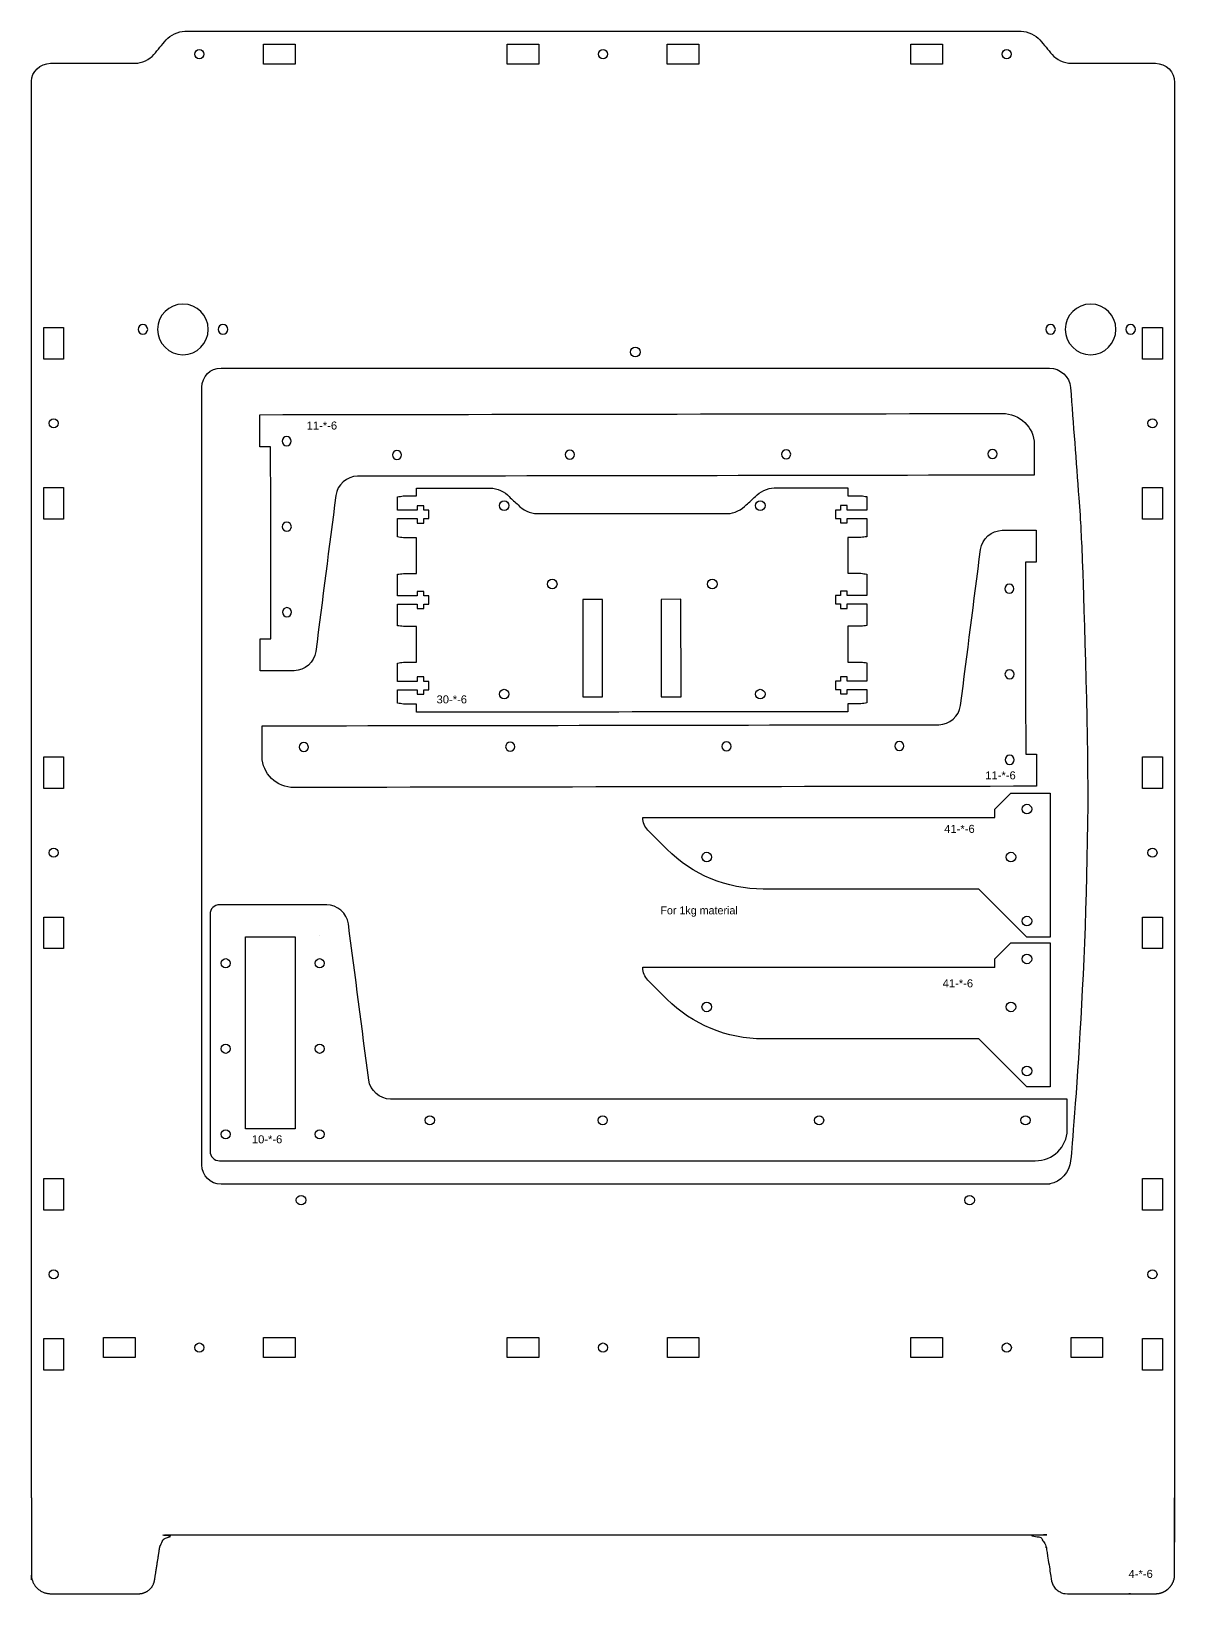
# Model space of a CAD drawing. Extents: x 0 to 723, y 0 to 489.
# Drawn here: x 366.3 to 723.5, y 0.6 to 488.7 of the extents above; entities that cross this region are included whole.
import ezdxf

# ---------------------------------------------------------------- set-up
doc = ezdxf.new("R2010")
doc.units = 0
doc.layers.get('0').update_dxf_attribs({"linetype": 'CONTINUOUS'})
for name, color, linetype in [('GRAVIRANJE', 3, 'CONTINUOUS'), ('HOLES', 160, 'CONTINUOUS'), ('IZREZ', 7, 'CONTINUOUS'), ('PRVI_IZREZ', 6, 'CONTINUOUS')]:
    doc.layers.add(name, color=color, linetype=linetype)
doc.styles.get("Standard").update_dxf_attribs({"font": 'ARIAL.TTF'})

msp = doc.modelspace()

# ---------------------------------------------------------------- linework, layer by layer
at = {"layer": 'HOLES'}
for p, q in [((446.11, 362.1), (446.11, 362.1)), ((480.55, 357.79), (480.55, 357.79)), ((534.56, 357.88), (534.56, 357.88)), ((602.11, 357.99), (602.11, 357.99)), ((666.59, 358.09), (666.59, 358.09)), ((446.15, 335.38), (446.15, 335.38)), ((671.86, 313.13), (671.86, 313.13)), ((446.19, 308.65), (446.19, 308.65)), ((671.91, 286.4), (671.91, 286.4)), ((451.47, 263.68), (451.47, 263.68)), ((515.94, 263.79), (515.94, 263.79)), ((583.49, 263.9), (583.49, 263.9)), ((637.5, 263.98), (637.5, 263.98)), ((671.95, 259.68), (671.95, 259.68)), ((456.4, 206.13), (456.4, 206.13)), ((427.09, 196.13), (427.09, 196.13)), ((427.09, 169.4), (427.09, 169.4)), ((456.4, 169.4), (456.4, 169.4)), ((490.84, 147.04), (490.84, 147.04)), ((544.85, 147.04), (544.85, 147.04)), ((612.43, 147.04), (612.43, 147.04)), ((676.88, 147.04), (676.88, 147.04)), ((427.09, 142.68), (427.09, 142.68)), ((456.4, 142.68), (456.4, 142.68))]:
    msp.add_line(p, q, dxfattribs=at)
for points in [[(438.92, 484.68), (448.77, 484.68), (448.77, 478.48), (438.92, 478.48), (438.92, 478.48)], [(515.01, 484.68), (524.86, 484.68), (524.86, 478.48), (515.01, 478.48), (515.01, 478.48)], [(565.01, 484.68), (574.86, 484.68), (574.86, 478.48), (565.01, 478.48), (565.01, 478.48)], [(650.94, 478.48), (641.09, 478.48), (641.09, 484.68), (650.94, 484.68), (650.94, 484.68)], [(376.43, 386.32), (370.23, 386.32), (370.23, 396.17), (376.43, 396.17), (376.43, 396.17)], [(719.64, 386.32), (713.44, 386.32), (713.44, 396.17), (719.64, 396.17), (719.64, 396.17)], [(376.43, 336.32), (370.23, 336.32), (370.23, 346.17), (376.43, 346.17), (376.43, 346.17)], [(719.64, 336.32), (713.44, 336.32), (713.44, 346.17), (719.64, 346.17), (719.64, 346.17)], [(376.42, 252.14), (370.22, 252.14), (370.22, 261.99), (376.42, 261.99), (376.42, 261.99)], [(719.64, 252.14), (713.44, 252.14), (713.44, 261.99), (719.64, 261.99), (719.64, 261.99)], [(376.42, 202.14), (370.22, 202.14), (370.22, 211.99), (376.42, 211.99), (376.42, 211.99)], [(719.64, 202.14), (713.44, 202.14), (713.44, 211.99), (719.64, 211.99), (719.64, 211.99)], [(376.42, 120.42), (370.22, 120.42), (370.22, 130.27), (376.42, 130.27), (376.42, 130.27)], [(719.64, 120.42), (713.44, 120.42), (713.44, 130.27), (719.64, 130.27), (719.64, 130.27)], [(376.42, 70.42), (370.22, 70.42), (370.22, 80.27), (376.42, 80.27), (376.42, 80.27)], [(388.92, 80.57), (398.77, 80.57), (398.77, 74.37), (388.92, 74.37), (388.92, 74.37)], [(438.92, 80.57), (448.77, 80.57), (448.77, 74.37), (438.92, 74.37), (438.92, 74.37)], [(515.02, 80.57), (524.86, 80.57), (524.86, 74.37), (515.02, 74.37), (515.02, 74.37)], [(565.02, 80.57), (574.86, 80.57), (574.86, 74.37), (565.02, 74.37), (565.02, 74.37)], [(641.11, 80.57), (650.96, 80.57), (650.96, 74.37), (641.11, 74.37), (641.11, 74.37)], [(691.11, 80.57), (700.96, 80.57), (700.96, 74.37), (691.11, 74.37), (691.11, 74.37)], [(719.64, 70.42), (713.44, 70.42), (713.44, 80.27), (719.64, 80.27), (719.64, 80.27)]]:
    msp.add_lwpolyline(points, close=True, dxfattribs=at)
at = {"layer": 'HOLES', "elevation": -38.5}
for points in [[(544.77, 311.24), (544.77, 311.24), (538.57, 311.23), (538.58, 280.75), (544.78, 280.76)], [(569.28, 311.25), (569.28, 311.25), (563.08, 311.24), (563.09, 280.76), (569.29, 280.77)]]:
    msp.add_lwpolyline(points, close=True, dxfattribs=at)
at = {"layer": 'HOLES', "linetype": 'Continuous'}
msp.add_lwpolyline([(433.27, 145.83), (433.27, 205.83), (448.72, 205.83), (448.72, 145.83)], close=True, dxfattribs=at)
at = {"layer": 'HOLES'}
for centre in [(555.02, 388.52), (514.04, 340.53), (594.04, 340.53), (529.06, 316.03), (579.04, 316.03), (514.04, 281.64), (594.04, 281.64), (677.33, 245.72), (577.33, 230.72), (672.33, 230.72), (677.33, 210.72), (677.33, 198.9), (577.33, 183.9), (672.33, 183.9), (677.33, 163.9), (450.62, 123.52), (659.42, 123.52)]:
    msp.add_circle(centre, 1.5, dxfattribs=at)
for points in [[(420.27, 481.58), (420.27, 482.36), (419.63, 483), (418.84, 483), (418.06, 483), (417.42, 482.36), (417.42, 481.58), (417.42, 480.79), (418.06, 480.15), (418.84, 480.15), (419.63, 480.15), (420.27, 480.79), (420.27, 481.58)], [(546.36, 481.58), (546.36, 482.37), (545.73, 483), (544.94, 483), (544.15, 483), (543.51, 482.37), (543.51, 481.58), (543.51, 480.79), (544.15, 480.15), (544.94, 480.15), (545.73, 480.15), (546.36, 480.79), (546.36, 481.58)], [(669.59, 481.57), (669.59, 480.79), (670.22, 480.15), (671.01, 480.15), (671.8, 480.15), (672.44, 480.79), (672.44, 481.57), (672.44, 482.36), (671.8, 483), (671.01, 483), (670.22, 483), (669.59, 482.36), (669.59, 481.57)], [(405.81, 395.59), (405.81, 399.95), (409.34, 403.49), (413.71, 403.49), (418.07, 403.49), (421.61, 399.95), (421.61, 395.59), (421.61, 391.23), (418.07, 387.69), (413.71, 387.69), (409.34, 387.69), (405.81, 391.23), (405.81, 395.59)], [(689.31, 395.59), (689.31, 399.95), (692.84, 403.49), (697.21, 403.49), (701.57, 403.49), (705.11, 399.95), (705.11, 395.59), (705.11, 391.23), (701.57, 387.69), (697.21, 387.69), (692.84, 387.69), (689.31, 391.23), (689.31, 395.59)], [(399.71, 395.59), (399.71, 396.42), (400.38, 397.09), (401.21, 397.09), (402.04, 397.09), (402.71, 396.42), (402.71, 395.59), (402.71, 394.76), (402.04, 394.09), (401.21, 394.09), (400.38, 394.09), (399.71, 394.76), (399.71, 395.59)], [(424.71, 395.59), (424.71, 396.42), (425.38, 397.09), (426.21, 397.09), (427.04, 397.09), (427.71, 396.42), (427.71, 395.59), (427.71, 394.76), (427.04, 394.09), (426.21, 394.09), (425.38, 394.09), (424.71, 394.76), (424.71, 395.59)], [(683.21, 395.59), (683.21, 396.42), (683.88, 397.09), (684.71, 397.09), (685.54, 397.09), (686.21, 396.42), (686.21, 395.59), (686.21, 394.76), (685.54, 394.09), (684.71, 394.09), (683.88, 394.09), (683.21, 394.76), (683.21, 395.59)], [(708.21, 395.59), (708.21, 396.42), (708.88, 397.09), (709.71, 397.09), (710.54, 397.09), (711.21, 396.42), (711.21, 395.59), (711.21, 394.76), (710.54, 394.09), (709.71, 394.09), (708.88, 394.09), (708.21, 394.76), (708.21, 395.59)], [(373.33, 367.67), (372.54, 367.67), (371.9, 367.03), (371.9, 366.24), (371.9, 365.45), (372.54, 364.82), (373.33, 364.82), (374.11, 364.82), (374.75, 365.45), (374.75, 366.24), (374.75, 367.03), (374.11, 367.67), (373.33, 367.67)], [(716.54, 367.67), (715.75, 367.67), (715.11, 367.03), (715.11, 366.24), (715.11, 365.45), (715.75, 364.82), (716.54, 364.82), (717.33, 364.82), (717.96, 365.45), (717.96, 366.24), (717.96, 367.03), (717.33, 367.67), (716.54, 367.67)], [(447.53, 360.68), (447.53, 359.89), (446.9, 359.25), (446.11, 359.25), (445.32, 359.25), (444.68, 359.89), (444.68, 360.67), (444.68, 361.46), (445.32, 362.1), (446.11, 362.1), (446.89, 362.1), (447.53, 361.46), (447.53, 360.68)], [(481.98, 356.37), (481.98, 355.58), (481.34, 354.94), (480.56, 354.94), (479.77, 354.94), (479.13, 355.58), (479.13, 356.36), (479.13, 357.15), (479.76, 357.79), (480.55, 357.79), (481.34, 357.79), (481.98, 357.16), (481.98, 356.37)], [(535.99, 356.46), (535.99, 355.67), (535.35, 355.03), (534.56, 355.03), (533.78, 355.03), (533.14, 355.67), (533.14, 356.45), (533.14, 357.24), (533.77, 357.88), (534.56, 357.88), (535.35, 357.88), (535.99, 357.24), (535.99, 356.46)], [(603.54, 356.57), (603.54, 355.78), (602.91, 355.14), (602.12, 355.14), (601.33, 355.14), (600.69, 355.78), (600.69, 356.56), (600.69, 357.35), (601.33, 357.99), (602.11, 357.99), (602.9, 357.99), (603.54, 357.35), (603.54, 356.57)], [(668.01, 356.67), (668.01, 355.88), (667.38, 355.25), (666.59, 355.24), (665.8, 355.24), (665.16, 355.88), (665.16, 356.67), (665.16, 357.45), (665.8, 358.09), (666.59, 358.09), (667.37, 358.1), (668.01, 357.46), (668.01, 356.67)], [(447.58, 333.95), (447.58, 333.17), (446.94, 332.53), (446.15, 332.53), (445.37, 332.52), (444.73, 333.16), (444.73, 333.95), (444.72, 334.73), (445.36, 335.37), (446.15, 335.38), (446.94, 335.38), (447.57, 334.74), (447.58, 333.95)], [(670.43, 314.55), (670.43, 315.33), (671.07, 315.97), (671.86, 315.97), (672.64, 315.98), (673.28, 315.34), (673.28, 314.55), (673.29, 313.77), (672.65, 313.13), (671.86, 313.13), (671.08, 313.12), (670.44, 313.76), (670.43, 314.55)], [(447.62, 307.23), (447.62, 306.44), (446.98, 305.8), (446.2, 305.8), (445.41, 305.8), (444.77, 306.44), (444.77, 307.22), (444.77, 308.01), (445.4, 308.65), (446.19, 308.65), (446.98, 308.65), (447.62, 308.01), (447.62, 307.23)], [(670.48, 287.82), (670.48, 288.61), (671.11, 289.25), (671.9, 289.25), (672.69, 289.25), (673.33, 288.61), (673.33, 287.83), (673.33, 287.04), (672.69, 286.4), (671.91, 286.4), (671.12, 286.4), (670.48, 287.04), (670.48, 287.82)], [(450.04, 265.1), (450.04, 265.89), (450.68, 266.53), (451.46, 266.53), (452.25, 266.53), (452.89, 265.9), (452.89, 265.11), (452.89, 264.32), (452.26, 263.68), (451.47, 263.68), (450.68, 263.68), (450.04, 264.32), (450.04, 265.1)], [(514.51, 265.21), (514.51, 266), (515.15, 266.63), (515.94, 266.64), (516.72, 266.64), (517.36, 266), (517.36, 265.21), (517.36, 264.43), (516.73, 263.79), (515.94, 263.79), (515.15, 263.78), (514.51, 264.42), (514.51, 265.21)], [(582.07, 265.32), (582.07, 266.11), (582.7, 266.74), (583.49, 266.75), (584.28, 266.75), (584.92, 266.11), (584.92, 265.32), (584.92, 264.54), (584.28, 263.9), (583.49, 263.9), (582.71, 263.89), (582.07, 264.53), (582.07, 265.32)], [(636.08, 265.41), (636.07, 266.19), (636.71, 266.83), (637.5, 266.83), (638.29, 266.83), (638.92, 266.2), (638.93, 265.41), (638.93, 264.62), (638.29, 263.99), (637.5, 263.98), (636.72, 263.98), (636.08, 264.62), (636.08, 265.41)], [(670.52, 261.1), (670.52, 261.89), (671.16, 262.52), (671.94, 262.53), (672.73, 262.53), (673.37, 261.89), (673.37, 261.1), (673.37, 260.32), (672.74, 259.68), (671.95, 259.68), (671.16, 259.67), (670.52, 260.31), (670.52, 261.1)], [(373.32, 233.49), (372.53, 233.49), (371.89, 232.86), (371.89, 232.07), (371.89, 231.28), (372.53, 230.64), (373.32, 230.64), (374.1, 230.64), (374.74, 231.28), (374.74, 232.07), (374.74, 232.86), (374.1, 233.49), (373.32, 233.49)], [(716.54, 233.49), (715.75, 233.49), (715.11, 232.86), (715.11, 232.07), (715.11, 231.28), (715.75, 230.64), (716.54, 230.64), (717.33, 230.64), (717.96, 231.28), (717.96, 232.07), (717.96, 232.86), (717.33, 233.49), (716.54, 233.49)], [(428.51, 197.55), (428.51, 198.34), (427.87, 198.98), (427.09, 198.98), (426.3, 198.98), (425.66, 198.34), (425.66, 197.55), (425.66, 196.77), (426.3, 196.13), (427.09, 196.13), (427.87, 196.13), (428.51, 196.77), (428.51, 197.55)], [(457.83, 197.55), (457.83, 198.34), (457.19, 198.98), (456.4, 198.98), (455.61, 198.98), (454.98, 198.34), (454.98, 197.55), (454.98, 196.77), (455.61, 196.13), (456.4, 196.13), (457.19, 196.13), (457.83, 196.77), (457.83, 197.55)], [(428.51, 170.83), (428.51, 171.61), (427.87, 172.25), (427.09, 172.25), (426.3, 172.25), (425.66, 171.61), (425.66, 170.83), (425.66, 170.04), (426.3, 169.4), (427.09, 169.4), (427.87, 169.4), (428.51, 170.04), (428.51, 170.83)], [(457.83, 170.83), (457.83, 171.61), (457.19, 172.25), (456.4, 172.25), (455.61, 172.25), (454.98, 171.61), (454.98, 170.83), (454.98, 170.04), (455.61, 169.4), (456.4, 169.4), (457.19, 169.4), (457.83, 170.04), (457.83, 170.83)], [(492.26, 148.47), (492.26, 149.25), (491.63, 149.89), (490.84, 149.89), (490.05, 149.89), (489.41, 149.25), (489.41, 148.47), (489.41, 147.68), (490.05, 147.04), (490.84, 147.04), (491.63, 147.04), (492.26, 147.68), (492.26, 148.47)], [(546.27, 148.47), (546.27, 149.25), (545.64, 149.89), (544.85, 149.89), (544.06, 149.89), (543.42, 149.25), (543.42, 148.47), (543.42, 147.68), (544.06, 147.04), (544.85, 147.04), (545.64, 147.04), (546.27, 147.68), (546.27, 148.47)], [(613.85, 148.47), (613.85, 149.25), (613.21, 149.89), (612.43, 149.89), (611.64, 149.89), (611, 149.25), (611, 148.47), (611, 147.68), (611.64, 147.04), (612.43, 147.04), (613.21, 147.04), (613.85, 147.68), (613.85, 148.47)], [(678.3, 148.47), (678.3, 149.25), (677.66, 149.89), (676.88, 149.89), (676.09, 149.89), (675.45, 149.25), (675.45, 148.47), (675.45, 147.68), (676.09, 147.04), (676.88, 147.04), (677.66, 147.04), (678.3, 147.68), (678.3, 148.47)], [(428.51, 144.1), (428.51, 144.89), (427.87, 145.53), (427.09, 145.53), (426.3, 145.53), (425.66, 144.89), (425.66, 144.1), (425.66, 143.32), (426.3, 142.68), (427.09, 142.68), (427.87, 142.68), (428.51, 143.32), (428.51, 144.1)], [(457.83, 144.1), (457.83, 144.89), (457.19, 145.53), (456.4, 145.53), (455.61, 145.53), (454.98, 144.89), (454.98, 144.1), (454.98, 143.32), (455.61, 142.68), (456.4, 142.68), (457.19, 142.68), (457.83, 143.32), (457.83, 144.1)], [(373.32, 101.77), (372.53, 101.77), (371.89, 101.13), (371.89, 100.35), (371.89, 99.56), (372.53, 98.92), (373.32, 98.92), (374.1, 98.92), (374.74, 99.56), (374.74, 100.35), (374.74, 101.13), (374.1, 101.77), (373.32, 101.77)], [(716.54, 101.77), (715.75, 101.77), (715.11, 101.13), (715.11, 100.35), (715.11, 99.56), (715.75, 98.92), (716.54, 98.92), (717.33, 98.92), (717.96, 99.56), (717.96, 100.35), (717.96, 101.13), (717.33, 101.77), (716.54, 101.77)], [(420.27, 77.47), (420.27, 78.26), (419.63, 78.9), (418.85, 78.9), (418.06, 78.9), (417.42, 78.26), (417.42, 77.47), (417.42, 76.69), (418.06, 76.05), (418.85, 76.05), (419.63, 76.05), (420.27, 76.69), (420.27, 77.47)], [(546.37, 77.47), (546.37, 78.26), (545.73, 78.9), (544.94, 78.9), (544.15, 78.9), (543.52, 78.26), (543.52, 77.47), (543.52, 76.69), (544.15, 76.05), (544.94, 76.05), (545.73, 76.05), (546.37, 76.69), (546.37, 77.47)], [(672.46, 77.47), (672.46, 78.26), (671.82, 78.9), (671.03, 78.9), (670.25, 78.9), (669.61, 78.26), (669.61, 77.47), (669.61, 76.69), (670.25, 76.05), (671.03, 76.05), (671.82, 76.05), (672.46, 76.69), (672.46, 77.47)]]:
    msp.add_open_spline(points, degree=3, knots=[0, 0, 0, 0, 1, 1, 1, 2, 2, 2, 3, 3, 3, 4, 4, 4, 4], dxfattribs=at)
at = {"layer": 'IZREZ'}
for points, knots in [([(366.37, 37.11), (366.37, 182.45), (366.37, 327.79), (366.38, 473.13), (366.38, 476.03), (369.08, 478.73), (372.38, 478.73), (381.19, 478.73), (390.01, 478.73), (398.83, 478.73), (400.77, 478.73), (403.38, 479.95), (404.63, 481.44), (405.91, 482.97), (407.19, 484.5), (408.48, 486.03), (409.73, 487.52), (412.33, 488.73), (414.27, 488.73), (501.37, 488.73), (588.47, 488.73), (675.57, 488.73), (677.51, 488.73), (680.12, 487.52), (681.37, 486.03), (682.65, 484.5), (683.94, 482.97), (685.22, 481.44), (686.47, 479.95), (689.08, 478.73), (691.02, 478.73), (699.83, 478.73), (708.65, 478.73), (717.47, 478.73), (720.77, 478.73), (723.47, 476.03), (723.47, 472.73), (723.47, 327.52), (723.47, 182.32), (723.47, 37.11), (723.47, 30.44), (723.47, 23.78), (723.47, 17.11), (723.47, 16.96), (723.46, 16.81), (723.45, 16.66)], [0, 0, 0, 0, 1, 1, 1, 2, 2, 2, 3, 3, 3, 4, 4, 4, 5, 5, 5, 6, 6, 6, 7, 7, 7, 8, 8, 8, 9, 9, 9, 10, 10, 10, 11, 11, 11, 12, 12, 12, 13, 13, 13, 14, 14, 14, 14.046125, 14.046125, 14.046125, 14.046125]), ([(690.97, 135.76), (690.97, 135.76), (696.32, 192.75), (696.32, 252.51), (696.32, 277.56), (694.59, 323.66), (694.59, 323.66), (694.46, 327.02), (694.28, 331.36), (694.17, 333.3), (694.07, 335.24), (693.78, 339.57), (693.53, 342.92), (692.67, 354.42), (691.82, 365.92), (690.96, 377.42), (690.67, 380.78), (687.72, 383.52), (684.42, 383.52), (598.16, 383.52), (511.89, 383.52), (425.62, 383.52), (422.31, 383.52), (419.63, 380.83), (419.63, 377.52), (419.63, 296.52), (419.63, 215.52), (419.63, 134.52), (419.63, 131.2), (422.31, 128.52), (425.62, 128.52), (511.89, 128.52), (598.16, 128.52), (684.42, 128.52), (684.45, 128.54), (684.47, 128.56), (684.5, 128.58), (687.74, 129.18), (690.66, 132.41), (690.97, 135.76)], [0, 0, 0, 0, 1, 1, 1, 2, 2, 2, 3, 3, 3, 4, 4, 4, 5, 5, 5, 6, 6, 6, 7, 7, 7, 8, 8, 8, 9, 9, 9, 10, 10, 10, 11, 11, 11, 12, 12, 12, 13, 13, 13, 13])]:
    msp.add_open_spline(points, degree=3, knots=knots, dxfattribs=at)
msp.add_open_spline([(366.38, 30.57), (366.37, 32.75), (366.37, 34.93), (366.37, 37.11)], degree=3, dxfattribs=at)
for points, weights, knots in [([(366.38, 30.57), (366.38, 22.57), (366.38, 14.57), (366.38, 6.57), (366.38, 3.27), (369.08, 0.57), (372.38, 0.57), (381.56, 0.57), (390.74, 0.57), (399.92, 0.57), (402.5, 0.57), (404.46, 2.25), (404.86, 4.8), (405.6, 9.53), (406.34, 14.26), (406.46, 14.99)], [1, 1, 1, 1, 1, 1, 1, 1, 1, 1, 0.839903980782, 0.839903980782, 1, 1, 1, 1], [22.084339, 22.084339, 22.084339, 22.084339, 22.136972, 22.136972, 22.136972, 23.136972, 23.136972, 23.136972, 24.136972, 24.136972, 24.136972, 25.552381, 25.552381, 25.552381, 26.211005, 26.211005, 26.211005, 26.211005]), ([(406.42, 14.77), (406.82, 17.31), (408.78, 18.99), (411.36, 18.99), (500.39, 18.99), (589.43, 18.99), (678.46, 18.99), (681.05, 18.99), (683.01, 17.31), (683.4, 14.75), (682.98, 17.59), (683.98, 11.19), (684.98, 4.8), (685.38, 2.25), (687.34, 0.57), (689.92, 0.57), (699.1, 0.57), (708.28, 0.57), (717.47, 0.57), (720.77, 0.57), (723.47, 3.27), (723.47, 6.57), (723.47, 13.24), (723.47, 19.9), (723.47, 26.57), (723.47, 27.9), (723.47, 29.24), (723.47, 30.57)], [1, 0.840180332411, 0.840180332411, 1, 1, 1, 1, 0.839613366419, 0.839613366419, 1, 1, 1, 1, 0.839901065409, 0.839901065409, 1, 1, 1, 1, 1, 1, 1, 1, 1, 1, 1, 1, 1], [0, 0, 0, 0, 1.414134, 1.414134, 1.414134, 2.414134, 2.414134, 2.414134, 3.830884, 3.830884, 3.830884, 4.721549, 4.721549, 4.721549, 6.136972, 6.136972, 6.136972, 7.136972, 7.136972, 7.136972, 8.136972, 8.136972, 8.136972, 9.136972, 9.136972, 9.136972, 9.146149, 9.146149, 9.146149, 9.146149])]:
    msp.add_rational_spline(points, weights, degree=3, knots=knots, dxfattribs=at)
at = {"layer": 'PRVI_IZREZ'}
for points in [[(667.33, 243.09), (667.33, 243.1), (667.33, 245.72), (672.33, 250.72), (684.58, 250.72), (684.58, 205.72), (677.33, 205.72), (662.33, 220.72), (594.94, 220.72, -0.198912), (564.88, 233.17), (558.94, 239.11, -0.198912), (557.33, 243), (557.33, 243.1), (667.33, 243.1)], [(667.33, 196.27), (667.33, 196.28), (667.33, 198.9), (672.33, 203.9), (684.58, 203.9), (684.58, 158.9), (677.33, 158.9), (662.33, 173.9), (594.94, 173.9, -0.198912), (564.88, 186.35), (558.94, 192.29, -0.198912), (557.33, 196.18), (557.33, 196.28), (667.33, 196.28)]]:
    msp.add_lwpolyline(points, format="xyb", dxfattribs=at)
for points, knots in [([(669.59, 369.31), (592.29, 369.19), (514.99, 369.06), (437.69, 368.94), (437.69, 365.6), (437.7, 362.27), (437.7, 358.94), (438.84, 358.94), (439.97, 358.94), (441.1, 358.94), (441.14, 338.94), (441.17, 318.94), (441.2, 298.94), (440.07, 298.94), (438.93, 298.94), (437.8, 298.94), (437.81, 295.6), (437.81, 292.27), (437.82, 288.94), (441.36, 288.94), (444.9, 288.95), (448.44, 288.95), (451.74, 288.96), (454.78, 291.64), (455.2, 294.91), (457.29, 311.19), (459.38, 327.47), (461.48, 343.74), (461.9, 347.02), (464.94, 349.7), (468.24, 349.7), (538.7, 349.82), (609.16, 349.93), (679.62, 350.05), (679.62, 353.26), (679.61, 356.48), (679.61, 359.69), (679.6, 364.99), (675.09, 369.32), (669.59, 369.31)], [0, 0, 0, 0, 1, 1, 1, 2, 2, 2, 3, 3, 3, 4, 4, 4, 5, 5, 5, 6, 6, 6, 7, 7, 7, 8, 8, 8, 9, 9, 9, 10, 10, 10, 11, 11, 11, 12, 12, 12, 13, 13, 13, 13]), ([(621.4, 346.08, -38.5), (613.71, 346.07, -38.5), (606.03, 346.07, -38.5), (598.34, 346.07, -38.5), (596.4, 346.07, -38.5), (593.78, 344.85, -38.5), (592.53, 343.36, -38.5), (591.58, 342.5, -38.5), (590.62, 341.63, -38.5), (589.67, 340.77, -38.5), (588.42, 339.28, -38.5), (585.8, 338.06, -38.5), (583.86, 338.06, -38.5), (563.99, 338.05, -38.5), (544.12, 338.04, -38.5), (524.26, 338.03, -38.5), (522.31, 338.03, -38.5), (519.7, 339.25, -38.5), (518.45, 340.73, -38.5), (517.49, 341.6, -38.5), (516.54, 342.46, -38.5), (515.58, 343.33, -38.5), (514.33, 344.81, -38.5), (511.71, 346.03, -38.5), (509.77, 346.03, -38.5), (502.05, 346.02, -12.83), (494.34, 346.02, 12.83), (486.63, 346.02, 38.5), (486.63, 345.19, 38.5), (486.63, 344.37, 38.5), (486.63, 343.54, 38.5), (485.27, 343.54, 38.5), (483.91, 343.54, 38.5), (482.55, 343.54, 38.5), (481.94, 343.46, 38.5), (481.34, 343.37, 38.5), (480.73, 343.29, 38.5), (480.73, 341.88, 38.5), (480.73, 340.47, 38.5), (480.73, 339.06, 38.5), (482.77, 339.06, 38.5), (484.81, 339.06, 38.5), (486.86, 339.06, 38.5), (486.86, 339.53, 38.5), (486.86, 340, 38.5), (486.86, 340.47, 38.5), (487.56, 340.47, 38.5), (488.26, 340.47, 38.5), (488.96, 340.47, 38.5), (488.96, 340, 38.5), (488.96, 339.53, 38.5), (488.96, 339.07, 38.5), (489.47, 339.07, 38.5), (489.98, 339.07, 38.5), (490.49, 339.07, 38.5), (490.49, 338.2, 38.5), (490.49, 337.33, 38.5), (490.49, 336.47, 38.5), (489.98, 336.47, 38.5), (489.47, 336.47, 38.5), (488.96, 336.47, 38.5), (488.96, 336, 38.5), (488.96, 335.53, 38.5), (488.96, 335.07, 38.5), (488.26, 335.07, 38.5), (487.56, 335.06, 38.5), (486.86, 335.06, 38.5), (486.86, 335.53, 38.5), (486.86, 336, 38.5), (486.86, 336.46, 38.5), (484.82, 336.46, 38.5), (482.77, 336.46, 38.5), (480.73, 336.46, 38.5), (480.73, 334.55, 38.5), (480.73, 332.65, 38.5), (480.73, 330.74, 38.5), (481.34, 330.66, 38.5), (481.95, 330.57, 38.5), (482.56, 330.49, 38.5), (483.92, 330.49, 38.5), (485.27, 330.49, 38.5), (486.63, 330.49, 38.5), (486.63, 326.77, 38.5), (486.64, 323.04, 38.5), (486.64, 319.32, 38.5), (485.28, 319.32, 38.5), (483.92, 319.32, 38.5), (482.56, 319.32, 38.5), (481.96, 319.23, 38.5), (481.35, 319.15, 38.5), (480.74, 319.07, 38.5), (480.74, 316.82, 38.5), (480.74, 314.58, 38.5), (480.74, 312.34, 38.5), (482.78, 312.34, 38.5), (484.83, 312.34, 38.5), (486.87, 312.34, 38.5), (486.87, 312.81, 38.5), (486.87, 313.28, 38.5), (486.87, 313.74, 38.5), (487.57, 313.74, 38.5), (488.27, 313.74, 38.5), (488.97, 313.74, 38.5), (488.97, 313.28, 38.5), (488.97, 312.81, 38.5), (488.97, 312.34, 38.5), (489.48, 312.34, 38.5), (489.99, 312.34, 38.5), (490.5, 312.34, 38.5), (490.5, 311.48, 38.5), (490.5, 310.61, 38.5), (490.5, 309.74, 38.5), (489.99, 309.74, 38.5), (489.48, 309.74, 38.5), (488.97, 309.74, 38.5), (488.97, 309.28, 38.5), (488.97, 308.81, 38.5), (488.97, 308.34, 38.5), (488.27, 308.34, 38.5), (487.57, 308.34, 38.5), (486.87, 308.34, 38.5), (486.87, 308.81, 38.5), (486.87, 309.28, 38.5), (486.87, 309.74, 38.5), (484.83, 309.74, 38.5), (482.78, 309.74, 38.5), (480.74, 309.74, 38.5), (480.74, 307.5, 38.5), (480.74, 305.26, 38.5), (480.74, 303.01, 38.5), (481.35, 302.93, 38.5), (481.96, 302.85, 38.5), (482.57, 302.76, 38.5), (483.93, 302.76, 38.5), (485.29, 302.77, 38.5), (486.65, 302.77, 38.5), (486.65, 299.04, 38.5), (486.65, 295.32, 38.5), (486.65, 291.59, 38.5), (485.29, 291.59, 38.5), (483.94, 291.59, 38.5), (482.58, 291.59, 38.5), (481.97, 291.51, 38.5), (481.36, 291.42, 38.5), (480.75, 291.34, 38.5), (480.75, 289.43, 38.5), (480.75, 287.52, 38.5), (480.75, 285.61, 38.5), (482.8, 285.61, 38.5), (484.84, 285.61, 38.5), (486.88, 285.62, 38.5), (486.88, 286.08, 38.5), (486.88, 286.55, 38.5), (486.88, 287.02, 38.5), (487.58, 287.02, 38.5), (488.28, 287.02, 38.5), (488.98, 287.02, 38.5), (488.98, 286.55, 38.5), (488.98, 286.08, 38.5), (488.98, 285.62, 38.5), (489.49, 285.62, 38.5), (490, 285.62, 38.5), (490.51, 285.62, 38.5), (490.52, 284.75, 38.5), (490.52, 283.88, 38.5), (490.52, 283.02, 38.5), (490.01, 283.02, 38.5), (489.49, 283.02, 38.5), (488.98, 283.02, 38.5), (488.98, 282.55, 38.5), (488.98, 282.08, 38.5), (488.98, 281.62, 38.5), (488.28, 281.62, 38.5), (487.58, 281.62, 38.5), (486.88, 281.62, 38.5), (486.88, 282.08, 38.5), (486.88, 282.55, 38.5), (486.88, 283.02, 38.5), (484.84, 283.01, 38.5), (482.8, 283.01, 38.5), (480.75, 283.01, 38.5), (480.75, 281.6, 38.5), (480.76, 280.2, 38.5), (480.76, 278.79, 38.5), (481.37, 278.71, 38.5), (481.97, 278.62, 38.5), (482.58, 278.54, 38.5), (483.94, 278.54, 38.5), (485.3, 278.54, 38.5), (486.66, 278.54, 38.5), (486.66, 277.7, 38.5), (486.66, 276.86, 38.5), (486.66, 276.01, 38.5), (531.58, 276.04, 12.83), (576.51, 276.06, -12.83), (621.43, 276.08, -38.5), (621.43, 276.92, -38.5), (621.43, 277.76, -38.5), (621.43, 278.6, -38.5), (622.79, 278.6, -38.5), (624.14, 278.61, -38.5), (625.5, 278.61, -38.5), (626.11, 278.69, -38.5), (626.72, 278.77, -38.5), (627.33, 278.86, -38.5), (627.33, 280.26, -38.5), (627.33, 281.67, -38.5), (627.33, 283.08, -38.5), (625.28, 283.08, -38.5), (623.24, 283.08, -38.5), (621.2, 283.08, -38.5), (621.2, 282.61, -38.5), (621.2, 282.14, -38.5), (621.2, 281.68, -38.5), (620.5, 281.68, -38.5), (619.8, 281.68, -38.5), (619.1, 281.68, -38.5), (619.1, 282.14, -38.5), (619.1, 282.61, -38.5), (619.1, 283.08, -38.5), (618.59, 283.08, -38.5), (618.08, 283.08, -38.5), (617.57, 283.08, -38.5), (617.57, 283.94, -38.5), (617.56, 284.81, -38.5), (617.56, 285.68, -38.5), (618.08, 285.68, -38.5), (618.59, 285.68, -38.5), (619.1, 285.68, -38.5), (619.1, 286.14, -38.5), (619.1, 286.61, -38.5), (619.1, 287.08, -38.5), (619.8, 287.08, -38.5), (620.5, 287.08, -38.5), (621.2, 287.08, -38.5), (621.2, 286.61, -38.5), (621.2, 286.14, -38.5), (621.2, 285.68, -38.5), (623.24, 285.68, -38.5), (625.28, 285.68, -38.5), (627.33, 285.68, -38.5), (627.33, 287.59, -38.5), (627.32, 289.5, -38.5), (627.32, 291.41, -38.5), (626.71, 291.49, -38.5), (626.11, 291.57, -38.5), (625.5, 291.66, -38.5), (624.14, 291.66, -38.5), (622.78, 291.66, -38.5), (621.42, 291.66, -38.5), (621.42, 295.38, -38.5), (621.42, 299.1, -38.5), (621.42, 302.83, -38.5), (622.78, 302.83, -38.5), (624.13, 302.83, -38.5), (625.49, 302.83, -38.5), (626.1, 302.91, -38.5), (626.71, 303, -38.5), (627.32, 303.08, -38.5), (627.32, 305.32, -38.5), (627.32, 307.56, -38.5), (627.32, 309.81, -38.5), (625.27, 309.81, -38.5), (623.23, 309.8, -38.5), (621.19, 309.8, -38.5), (621.19, 309.34, -38.5), (621.19, 308.87, -38.5), (621.19, 308.4, -38.5), (620.49, 308.4, -38.5), (619.79, 308.4, -38.5), (619.09, 308.4, -38.5), (619.09, 308.87, -38.5), (619.09, 309.34, -38.5), (619.09, 309.8, -38.5), (618.58, 309.8, -38.5), (618.06, 309.8, -38.5), (617.55, 309.8, -38.5), (617.55, 310.67, -38.5), (617.55, 311.53, -38.5), (617.55, 312.4, -38.5), (618.06, 312.4, -38.5), (618.57, 312.4, -38.5), (619.09, 312.4, -38.5), (619.08, 312.87, -38.5), (619.08, 313.34, -38.5), (619.08, 313.8, -38.5), (619.78, 313.8, -38.5), (620.48, 313.8, -38.5), (621.18, 313.8, -38.5), (621.18, 313.34, -38.5), (621.18, 312.87, -38.5), (621.18, 312.4, -38.5), (623.23, 312.4, -38.5), (625.27, 312.4, -38.5), (627.31, 312.41, -38.5), (627.31, 314.65, -38.5), (627.31, 316.89, -38.5), (627.31, 319.13, -38.5), (626.7, 319.22, -38.5), (626.09, 319.3, -38.5), (625.48, 319.38, -38.5), (624.13, 319.38, -38.5), (622.77, 319.38, -38.5), (621.41, 319.38, -38.5), (621.41, 323.1, -38.5), (621.41, 326.83, -38.5), (621.41, 330.55, -38.5), (622.76, 330.55, -38.5), (624.12, 330.55, -38.5), (625.48, 330.56, -38.5), (626.09, 330.64, -38.5), (626.7, 330.72, -38.5), (627.31, 330.81, -38.5), (627.3, 332.71, -38.5), (627.3, 334.62, -38.5), (627.3, 336.53, -38.5), (625.26, 336.53, -38.5), (623.22, 336.53, -38.5), (621.17, 336.53, -38.5), (621.17, 336.06, -38.5), (621.17, 335.59, -38.5), (621.17, 335.13, -38.5), (620.47, 335.13, -38.5), (619.77, 335.13, -38.5), (619.07, 335.13, -38.5), (619.07, 335.59, -38.5), (619.07, 336.06, -38.5), (619.07, 336.53, -38.5), (618.56, 336.53, -38.5), (618.05, 336.52, -38.5), (617.54, 336.52, -38.5), (617.54, 337.39, -38.5), (617.54, 338.26, -38.5), (617.54, 339.12, -38.5), (618.05, 339.12, -38.5), (618.56, 339.12, -38.5), (619.07, 339.13, -38.5), (619.07, 339.59, -38.5), (619.07, 340.06, -38.5), (619.07, 340.53, -38.5), (619.77, 340.53, -38.5), (620.47, 340.53, -38.5), (621.17, 340.53, -38.5), (621.17, 340.06, -38.5), (621.17, 339.59, -38.5), (621.17, 339.13, -38.5), (623.22, 339.13, -38.5), (625.26, 339.13, -38.5), (627.3, 339.13, -38.5), (627.3, 340.54, -38.5), (627.3, 341.95, -38.5), (627.3, 343.36, -38.5), (626.69, 343.44, -38.5), (626.08, 343.52, -38.5), (625.47, 343.61, -38.5), (624.11, 343.61, -38.5), (622.76, 343.6, -38.5), (621.4, 343.6, -38.5), (621.4, 344.43, -38.5), (621.4, 345.25, -38.5), (621.4, 346.08, -38.5)], [0, 0, 0, 0, 1, 1, 1, 2, 2, 2, 3, 3, 3, 4, 4, 4, 5, 5, 5, 6, 6, 6, 7, 7, 7, 8, 8, 8, 9, 9, 9, 10, 10, 10, 11, 11, 11, 12, 12, 12, 13, 13, 13, 14, 14, 14, 15, 15, 15, 16, 16, 16, 17, 17, 17, 18, 18, 18, 19, 19, 19, 20, 20, 20, 21, 21, 21, 22, 22, 22, 23, 23, 23, 24, 24, 24, 25, 25, 25, 26, 26, 26, 27, 27, 27, 28, 28, 28, 29, 29, 29, 30, 30, 30, 31, 31, 31, 32, 32, 32, 33, 33, 33, 34, 34, 34, 35, 35, 35, 36, 36, 36, 37, 37, 37, 38, 38, 38, 39, 39, 39, 40, 40, 40, 41, 41, 41, 42, 42, 42, 43, 43, 43, 44, 44, 44, 45, 45, 45, 46, 46, 46, 47, 47, 47, 48, 48, 48, 49, 49, 49, 50, 50, 50, 51, 51, 51, 52, 52, 52, 53, 53, 53, 54, 54, 54, 55, 55, 55, 56, 56, 56, 57, 57, 57, 58, 58, 58, 59, 59, 59, 60, 60, 60, 61, 61, 61, 62, 62, 62, 63, 63, 63, 64, 64, 64, 65, 65, 65, 66, 66, 66, 67, 67, 67, 68, 68, 68, 69, 69, 69, 70, 70, 70, 71, 71, 71, 72, 72, 72, 73, 73, 73, 74, 74, 74, 75, 75, 75, 76, 76, 76, 77, 77, 77, 78, 78, 78, 79, 79, 79, 80, 80, 80, 81, 81, 81, 82, 82, 82, 83, 83, 83, 84, 84, 84, 85, 85, 85, 86, 86, 86, 87, 87, 87, 88, 88, 88, 89, 89, 89, 90, 90, 90, 91, 91, 91, 92, 92, 92, 93, 93, 93, 94, 94, 94, 95, 95, 95, 96, 96, 96, 97, 97, 97, 98, 98, 98, 99, 99, 99, 100, 100, 100, 101, 101, 101, 102, 102, 102, 103, 103, 103, 104, 104, 104, 105, 105, 105, 106, 106, 106, 107, 107, 107, 108, 108, 108, 109, 109, 109, 110, 110, 110, 111, 111, 111, 112, 112, 112, 113, 113, 113, 114, 114, 114, 115, 115, 115, 116, 116, 116, 117, 117, 117, 118, 118, 118, 119, 119, 119, 120, 120, 120, 120]), ([(448.46, 252.46), (525.76, 252.59), (603.07, 252.71), (680.37, 252.84), (680.36, 256.17), (680.36, 259.51), (680.35, 262.84), (679.22, 262.84), (678.08, 262.83), (676.95, 262.83), (676.92, 282.83), (676.89, 302.83), (676.85, 322.83), (677.99, 322.84), (679.12, 322.84), (680.25, 322.84), (680.25, 326.17), (680.24, 329.51), (680.24, 332.84), (676.7, 332.83), (673.16, 332.83), (669.62, 332.82), (666.32, 332.82), (663.27, 330.13), (662.85, 326.86), (660.76, 310.58), (658.67, 294.31), (656.58, 278.03), (656.16, 274.76), (653.11, 272.08), (649.81, 272.07), (579.35, 271.96), (508.89, 271.84), (438.43, 271.73), (438.44, 268.51), (438.44, 265.3), (438.45, 262.09), (438.46, 256.78), (442.96, 252.45), (448.46, 252.46)], [0, 0, 0, 0, 1, 1, 1, 2, 2, 2, 3, 3, 3, 4, 4, 4, 5, 5, 5, 6, 6, 6, 7, 7, 7, 8, 8, 8, 9, 9, 9, 10, 10, 10, 11, 11, 11, 12, 12, 12, 13, 13, 13, 13]), ([(422.17, 138.83), (422.17, 163.49), (422.17, 188.16), (422.17, 212.83), (422.17, 214.48), (423.52, 215.83), (425.17, 215.83), (436.32, 215.83), (447.46, 215.83), (458.61, 215.83), (461.91, 215.83), (464.96, 213.15), (465.39, 209.88), (467.51, 193.6), (469.62, 177.33), (471.74, 161.06), (472.17, 157.79), (475.22, 155.11), (478.52, 155.11), (548.98, 155.11), (619.44, 155.11), (689.9, 155.11), (689.9, 151.9), (689.9, 148.68), (689.9, 145.47), (689.9, 140.17), (685.4, 135.83), (679.9, 135.83), (594.99, 135.83), (510.08, 135.83), (425.17, 135.83), (423.52, 135.83), (422.17, 137.18), (422.17, 138.83)], [0, 0, 0, 0, 1, 1, 1, 2, 2, 2, 3, 3, 3, 4, 4, 4, 5, 5, 5, 6, 6, 6, 7, 7, 7, 8, 8, 8, 9, 9, 9, 10, 10, 10, 11, 11, 11, 11])]:
    msp.add_open_spline(points, degree=3, knots=knots, dxfattribs=at)

# ---------------------------------------------------------------- texts
at = {"insert": (562.85, 215.33), "char_height": 2.5, "width": 78.7544, "attachment_point": 1}
msp.add_mtext('{\\FARTXT.SHX|c0;For 1kg material}', dxfattribs=at)
at = {"layer": 'GRAVIRANJE'}
for s, p in [('11-*-6', (452.36, 364.3)), ('30-*-6', (492.93, 278.74)), ('11-*-6', (664.32, 255)), ('41-*-6', (651.5, 238.28)), ('41-*-6', (651, 190.02)), ('10-*-6', (435.25, 141.29)), ('4-*-6', (709.07, 5.51))]:
    msp.add_text(s, height=2.5, dxfattribs=at).set_placement(p)

doc.saveas('drawing.dxf')
